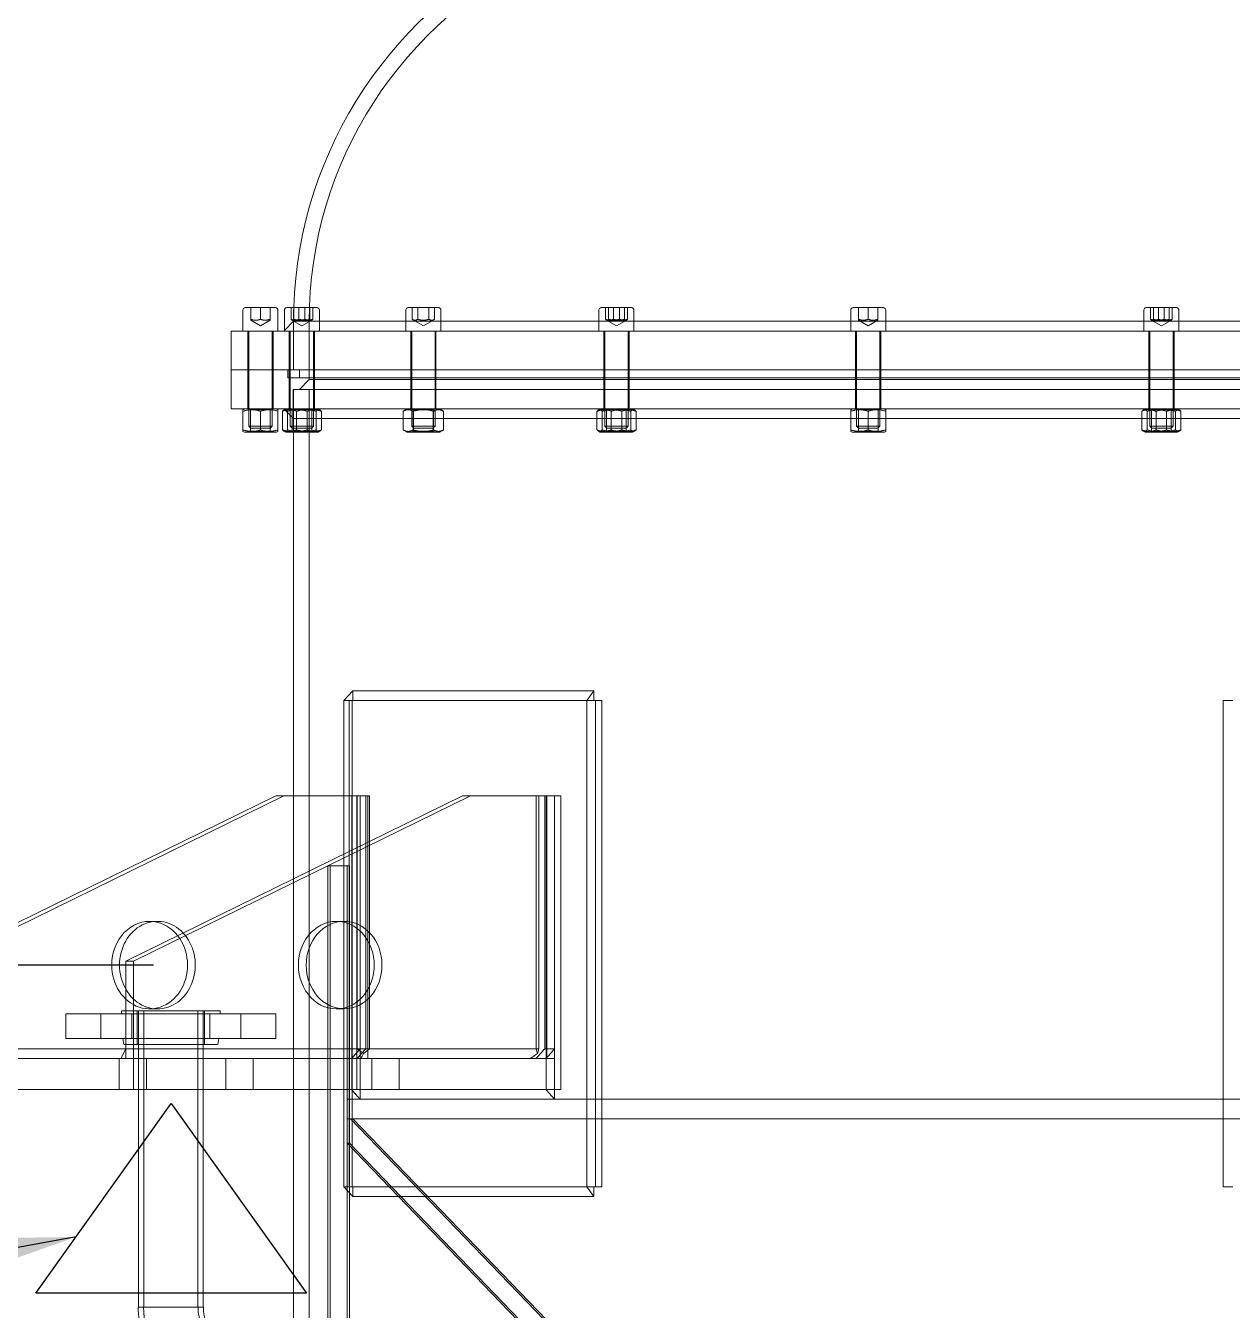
# Model space of a CAD drawing. Header units: millimetres. Extents: x -6314 to 11113, y -129 to 3675.
# Drawn here: x -4234 to -4109.9, y 2018 to 2150.1 of the extents above; entities that cross this region are included whole.
import ezdxf

# ---------------------------------------------------------------- set-up
doc = ezdxf.new("R2010")
doc.units = ezdxf.units.MM
doc.layers.add('Equipment', color=123, linetype='Continuous')
doc.layers.add('HW LINE', color=1, linetype='Continuous')
doc.dimstyles.new('ISO-25', dxfattribs={"dimtxt": 2.5, "dimasz": 2.5, "dimexe": 1.25, "dimexo": 0.625, "dimtad": 1, "dimtxsty": 'Standard', "dimcen": 2.5, "dimadec": 0, "dimazin": 0, "dimtfac": 1, "dimtmove": 0, "dimatfit": 3, "dimfxl": 1, "dimarcsym": 0})

# ---------------------------------------------------------------- blocks, each defined once
blk = doc.blocks.new('A$C161d446f')
at = {"layer": 'Equipment', "linetype": 'Continuous', "lineweight": 0, "extrusion": (0, 1, 0)}
for p, q in [((43.25, 443.38), (43.25, 441.22)), ((46.61, 443.62), (43.49, 443.62)), ((43.94, 442.42), (43.94, 443.62)), ((44.24, 443.62), (44.24, 442.42)), ((44.75, 442.42), (44.75, 443.62)), ((45.35, 442.42), (45.35, 443.62)), ((45.87, 442.42), (45.87, 443.62)), ((46.17, 442.42), (46.17, 443.62)), ((46.85, 443.38), (46.85, 441.22)), ((73.4, 443.38), (73.4, 441.22)), ((76.76, 443.62), (73.64, 443.62)), ((74.2, 442.42), (74.2, 443.62)), ((75.2, 442.42), (75.2, 443.62)), ((76.2, 442.42), (76.2, 443.62)), ((77, 443.38), (77, 441.22)), ((99.29, 443.38), (99.29, 441.22)), ((102.65, 443.62), (99.53, 443.62)), ((99.97, 443.62), (99.97, 442.42)), ((100.27, 442.42), (100.27, 443.62)), ((100.79, 442.42), (100.79, 443.62)), ((101.39, 442.42), (101.39, 443.62)), ((101.9, 442.42), (101.9, 443.62)), ((102.2, 442.42), (102.2, 443.62)), ((102.89, 443.38), (102.89, 441.22)), ((119.15, 443.38), (119.15, 441.22)), ((122.51, 443.62), (119.39, 443.62)), ((119.8, 443.62), (119.8, 442.42)), ((120.38, 442.42), (120.38, 443.62)), ((121.53, 442.42), (121.53, 443.62)), ((122.11, 442.42), (122.11, 443.62)), ((122.75, 443.38), (122.75, 441.22)), ((131.64, 443.38), (131.64, 441.22)), ((131.93, 443.62), (131.88, 443.62)), ((135, 443.62), (131.93, 443.62)), ((132.33, 443.62), (132.33, 442.42)), ((132.62, 442.42), (132.62, 443.62)), ((133.14, 442.42), (133.14, 443.62)), ((133.74, 442.42), (133.74, 443.62)), ((134.26, 442.42), (134.26, 443.62)), ((134.56, 442.42), (134.56, 443.62)), ((135.24, 443.38), (135.24, 441.22)), ((135.9, 443.38), (135.9, 441.22)), ((136.35, 443.62), (136.14, 443.62)), ((139.26, 443.62), (136.35, 443.62)), ((136.7, 443.62), (136.7, 442.42)), ((137.7, 442.42), (137.7, 443.62)), ((138.7, 442.42), (138.7, 443.62)), ((139.5, 443.38), (139.5, 441.22)), ((-115.3, 441.22), (140.7, 441.22)), ((43.25, 442.22), (14.5, 442.22)), ((46.85, 442.22), (43.25, 442.22)), ((43.75, 437.22), (43.75, 441.22)), ((43.85, 441.2), (43.85, 431.43)), ((45.05, 441.75), (44.02, 442.35)), ((45.05, 441.75), (46.09, 442.35)), ((46.25, 441.2), (46.25, 431.43)), ((46.35, 437.22), (46.35, 441.22)), ((73.4, 442.22), (46.85, 442.22)), ((77, 442.22), (73.4, 442.22)), ((73.9, 437.22), (73.9, 441.22)), ((74, 441.2), (74, 431.43)), ((75.2, 441.75), (74.2, 442.33)), ((75.2, 441.75), (76.2, 442.33)), ((76.4, 441.2), (76.4, 431.43)), ((76.5, 437.22), (76.5, 441.22)), ((99.29, 442.22), (77, 442.22)), ((102.89, 442.22), (99.29, 442.22)), ((99.79, 437.22), (99.79, 441.22)), ((99.89, 441.2), (99.89, 431.43)), ((101.09, 441.75), (100.05, 442.35)), ((101.09, 441.75), (102.12, 442.35)), ((102.29, 441.2), (102.29, 431.43)), ((102.39, 437.22), (102.39, 441.22)), ((119.15, 442.22), (102.89, 442.22)), ((122.75, 442.22), (119.15, 442.22)), ((119.65, 437.22), (119.65, 441.22)), ((119.75, 441.2), (119.75, 431.43)), ((120.95, 441.75), (119.8, 442.42)), ((120.95, 441.75), (122.11, 442.42)), ((122.15, 441.2), (122.15, 431.43)), ((122.25, 437.22), (122.25, 441.22)), ((131.64, 442.22), (122.75, 442.22)), ((134.3, 442.22), (131.64, 442.22)), ((132.14, 437.22), (132.14, 441.22)), ((132.24, 441.2), (132.24, 431.43)), ((133.44, 441.75), (132.41, 442.35)), ((132.7, 437.22), (132.7, 442.22)), ((133.44, 441.75), (134.48, 442.35)), ((134.3, 441.22), (134.3, 442.22)), ((134.3, 442.22), (135.24, 441.27)), ((134.3, 437.22), (134.3, 442.22)), ((134.3, 437.22), (134.3, 441.22)), ((134.64, 441.2), (134.64, 431.43)), ((134.74, 437.22), (134.74, 441.22)), ((135.24, 441.27), (135.3, 441.22)), ((136.4, 437.22), (136.4, 441.22)), ((136.5, 441.2), (136.5, 431.43)), ((137.7, 441.75), (136.7, 442.33)), ((137.7, 441.75), (138.7, 442.33)), ((138.9, 441.2), (138.9, 431.43)), ((139, 437.22), (139, 441.22)), ((140.7, 437.22), (140.7, 441.22)), ((-115.3, 437.22), (140.7, 437.22)), ((-115.3, 437.22), (140.7, 437.22)), ((43.75, 433.22), (43.75, 437.22)), ((46.35, 433.22), (46.35, 437.22)), ((73.9, 433.22), (73.9, 437.22)), ((76.5, 433.22), (76.5, 437.22)), ((99.79, 433.22), (99.79, 437.22)), ((102.39, 433.22), (102.39, 437.22)), ((119.65, 433.22), (119.65, 437.22)), ((122.25, 433.22), (122.25, 437.22)), ((132.14, 433.22), (132.14, 437.22)), ((132.7, 436.22), (132.7, 437.22)), ((133.7, 437.22), (133.7, 436.42)), ((134.74, 433.22), (134.74, 437.22)), ((134.9, 437.22), (134.9, 436.42)), ((136.4, 433.22), (136.4, 437.22)), ((139, 433.22), (139, 437.22)), ((140.7, 433.22), (140.7, 437.22)), ((134.9, 436.42), (-109.5, 436.42)), ((-107.3, 436.22), (132.7, 436.22)), ((132.7, 436.22), (133.7, 435.22)), ((-108.94, 435.22), (134.34, 435.22)), ((132.7, 135.22), (132.7, 435.22)), ((134.3, 430.82), (134.3, 435.22)), ((134.34, 433.22), (134.34, 435.22)), ((-115.3, 433.22), (140.7, 433.22)), ((14.78, 432.22), (43.04, 432.22)), ((43.04, 431.06), (43.04, 432.97)), ((43.04, 432.22), (47.06, 432.22)), ((43.39, 433.22), (43.19, 433.1)), ((43.58, 431.06), (43.58, 432.97)), ((44.04, 433.11), (43.85, 433.22)), ((45.31, 433.11), (44.04, 433.11)), ((44.04, 430.92), (44.04, 433.11)), ((44.51, 431.06), (44.51, 432.97)), ((46.06, 433.11), (45.31, 433.11)), ((45.59, 431.06), (45.59, 432.97)), ((46.06, 433.11), (46.25, 433.22)), ((46.06, 430.92), (46.06, 433.11)), ((46.52, 431.06), (46.52, 432.97)), ((46.71, 433.22), (46.92, 433.1)), ((47.06, 431.06), (47.06, 432.97)), ((47.06, 432.22), (73.4, 432.22)), ((73.54, 433.22), (73.4, 433.13)), ((73.4, 431.06), (73.4, 432.97)), ((73.4, 432.22), (77, 432.22)), ((74.19, 433.11), (74, 433.22)), ((75.71, 433.11), (74.19, 433.11)), ((74.19, 430.92), (74.19, 433.11)), ((75.2, 431.06), (75.2, 432.97)), ((76.21, 433.11), (75.71, 433.11)), ((76.21, 433.11), (76.4, 433.22)), ((76.21, 430.92), (76.21, 433.11)), ((76.86, 433.22), (77, 433.13)), ((77, 431.06), (77, 432.97)), ((77, 432.22), (99.08, 432.22)), ((99.08, 431.06), (99.08, 432.97)), ((99.08, 432.22), (103.1, 432.22)), ((99.43, 433.22), (99.22, 433.1)), ((99.62, 431.06), (99.62, 432.97)), ((100.08, 433.11), (99.89, 433.22)), ((101.8, 433.11), (100.08, 433.11)), ((100.08, 430.92), (100.08, 433.11)), ((100.55, 431.06), (100.55, 432.97)), ((101.63, 431.06), (101.63, 432.97)), ((102.1, 433.11), (101.8, 433.11)), ((102.1, 433.11), (102.29, 433.22)), ((102.1, 430.92), (102.1, 433.11)), ((102.56, 431.06), (102.56, 432.97)), ((102.75, 433.22), (102.95, 433.1)), ((103.1, 431.06), (103.1, 432.97)), ((103.1, 432.22), (118.87, 432.22)), ((119.29, 433.22), (118.87, 432.97)), ((118.87, 431.06), (118.87, 432.97)), ((118.87, 432.22), (123.03, 432.22)), ((119.94, 433.11), (119.75, 433.22)), ((119.91, 431.06), (119.91, 432.97)), ((121.83, 433.11), (119.94, 433.11)), ((119.94, 430.92), (119.94, 433.11)), ((121.96, 433.11), (121.83, 433.11)), ((121.96, 433.11), (122.15, 433.22)), ((121.96, 430.92), (121.96, 433.11)), ((121.99, 431.06), (121.99, 432.97)), ((122.61, 433.22), (123.03, 432.97)), ((123.03, 431.06), (123.03, 432.97)), ((123.03, 432.22), (131.43, 432.22)), ((131.43, 431.06), (131.43, 432.97)), ((131.43, 432.22), (134.3, 432.22)), ((131.78, 433.22), (131.58, 433.1)), ((131.97, 431.06), (131.97, 432.97)), ((132.43, 433.11), (132.24, 433.22)), ((134.42, 433.11), (132.43, 433.11)), ((132.43, 430.92), (132.43, 433.11)), ((132.9, 431.06), (132.9, 432.97)), ((133.98, 431.06), (133.98, 432.97)), ((134.3, 432.22), (134.3, 433.22)), ((134.3, 432.22), (135.23, 433.14)), ((134.45, 433.11), (134.42, 433.11)), ((134.45, 433.11), (134.64, 433.22)), ((134.45, 430.92), (134.45, 433.11)), ((134.91, 431.06), (134.91, 432.97)), ((135.1, 433.22), (135.3, 433.1)), ((135.23, 433.14), (135.3, 433.22)), ((135.45, 431.06), (135.45, 432.97)), ((136.04, 433.22), (135.9, 433.13)), ((135.9, 431.06), (135.9, 432.97)), ((136.69, 433.11), (136.5, 433.22)), ((138.71, 433.11), (136.69, 433.11)), ((136.69, 430.92), (136.69, 433.11)), ((137.7, 431.06), (137.7, 432.97)), ((138.71, 433.11), (138.9, 433.22)), ((138.71, 430.92), (138.71, 433.11)), ((139.36, 433.22), (139.5, 433.13)), ((139.5, 431.06), (139.5, 432.97)), ((43.39, 430.82), (43.19, 430.93)), ((46.71, 430.82), (43.39, 430.82)), ((46.25, 431.43), (43.85, 431.43)), ((44.07, 431.22), (43.85, 431.43)), ((44.04, 430.92), (43.85, 430.82)), ((44.04, 430.92), (46.06, 430.92)), ((44.07, 431.22), (46.04, 431.22)), ((46.04, 431.22), (46.25, 431.43)), ((46.06, 430.92), (46.25, 430.82)), ((46.71, 430.82), (46.92, 430.93)), ((73.54, 430.82), (73.4, 430.9)), ((76.86, 430.82), (73.54, 430.82)), ((76.4, 431.43), (74, 431.43)), ((74.21, 431.22), (74, 431.43)), ((74.19, 430.92), (74, 430.82)), ((74.19, 430.92), (76.21, 430.92)), ((74.21, 431.22), (76.19, 431.22)), ((76.19, 431.22), (76.4, 431.43)), ((76.21, 430.92), (76.4, 430.82)), ((76.86, 430.82), (77, 430.9)), ((99.43, 430.82), (99.22, 430.93)), ((102.75, 430.82), (99.43, 430.82)), ((102.29, 431.43), (99.89, 431.43)), ((100.1, 431.22), (99.89, 431.43)), ((100.08, 430.92), (99.89, 430.82)), ((100.08, 430.92), (102.1, 430.92)), ((100.1, 431.22), (102.07, 431.22)), ((102.07, 431.22), (102.29, 431.43)), ((102.1, 430.92), (102.29, 430.82)), ((102.75, 430.82), (102.95, 430.93)), ((119.29, 430.82), (118.87, 431.06)), ((122.61, 430.82), (119.29, 430.82)), ((122.15, 431.43), (119.75, 431.43)), ((119.97, 431.22), (119.75, 431.43)), ((119.94, 430.92), (119.75, 430.82)), ((119.94, 430.92), (121.96, 430.92)), ((119.97, 431.22), (121.94, 431.22)), ((121.94, 431.22), (122.15, 431.43)), ((121.96, 430.92), (122.15, 430.82)), ((122.61, 430.82), (123.03, 431.06)), ((131.78, 430.82), (131.58, 430.93)), ((135.1, 430.82), (131.78, 430.82)), ((134.64, 431.43), (132.24, 431.43)), ((132.46, 431.22), (132.24, 431.43)), ((132.43, 430.92), (132.24, 430.82)), ((132.43, 430.92), (134.45, 430.92)), ((132.46, 431.22), (134.43, 431.22)), ((134.3, 393.42), (134.3, 430.82)), ((134.43, 431.22), (134.64, 431.43)), ((134.45, 430.92), (134.64, 430.82)), ((135.1, 430.82), (135.3, 430.93)), ((136.04, 430.82), (135.9, 430.9)), ((139.36, 430.82), (136.04, 430.82)), ((138.9, 431.43), (136.5, 431.43)), ((136.71, 431.22), (136.5, 431.43)), ((136.69, 430.92), (136.5, 430.82)), ((136.69, 430.92), (138.71, 430.92)), ((136.71, 431.22), (138.69, 431.22)), ((138.69, 431.22), (138.9, 431.43)), ((138.71, 430.92), (138.9, 430.82)), ((139.36, 430.82), (139.5, 430.9)), ((103.4, 404.22), (104.14, 403.22)), ((103.4, 403.22), (103.4, 404.22)), ((103.4, 404.22), (128.19, 404.22)), ((129.14, 403.22), (128.19, 404.22)), ((128.19, 404.22), (128.19, 403.22)), ((38.68, 403.22), (37.7, 403.22)), ((38.68, 403.22), (38.68, 353.22)), ((102.59, 403.22), (104.13, 403.22)), ((102.59, 403.22), (102.59, 353.22)), ((103.26, 403.22), (103.26, 353.22)), ((103.26, 353.22), (103.26, 403.22)), ((104.13, 403.22), (104.13, 353.22)), ((104.13, 403.22), (104.14, 403.22)), ((129.14, 403.22), (104.14, 403.22)), ((129.14, 403.22), (104.14, 403.22)), ((104.14, 353.22), (104.14, 403.22)), ((128.26, 353.22), (128.26, 403.22)), ((128.26, 353.22), (128.26, 403.22)), ((128.57, 353.22), (128.57, 403.22)), ((129.13, 353.22), (129.13, 403.22)), ((129.14, 393.42), (129.14, 403.22)), ((106.81, 393.42), (108.32, 393.42)), ((106.81, 393.42), (106.81, 363.22)), ((107.45, 393.42), (107.45, 367.42)), ((107.45, 393.42), (107.45, 366.42)), ((108.25, 393.42), (108.25, 366.42)), ((108.32, 393.42), (108.32, 366.43)), ((116.11, 393.42), (108.32, 393.42)), ((108.47, 367.42), (108.47, 393.42)), ((109.09, 367.42), (109.09, 393.42)), ((109.34, 367.42), (109.34, 393.42)), ((116.91, 393.42), (116.11, 393.42)), ((150.75, 376.42), (116.11, 393.42)), ((151.55, 376.42), (116.91, 393.42)), ((126.5, 393.42), (127.74, 393.42)), ((126.5, 393.42), (126.5, 388.71)), ((126.65, 393.42), (126.65, 366.42)), ((126.87, 393.42), (126.87, 367.42)), ((127.45, 367.42), (127.45, 393.42)), ((127.45, 393.42), (127.45, 366.42)), ((127.74, 393.42), (127.74, 388.1)), ((135.31, 393.42), (127.74, 393.42)), ((127.8, 363.22), (127.8, 393.42)), ((128.32, 366.43), (128.32, 393.42)), ((129.14, 363.22), (129.14, 393.42)), ((134.3, 363.22), (134.3, 393.42)), ((136.11, 393.42), (135.31, 393.42)), ((169.95, 376.42), (135.31, 393.42)), ((170.75, 376.42), (136.11, 393.42)), ((126.5, 388.71), (126.5, 378.22)), ((127.74, 388.1), (127.74, 379.76)), ((128.55, 135.04), (128.55, 386.22)), ((128.78, 386.22), (128.55, 386.22)), ((128.78, 135.04), (128.78, 386.22)), ((130.78, 386.22), (128.78, 386.22)), ((130.55, 134.22), (130.55, 386.22)), ((130.78, 134.22), (130.78, 386.22)), ((129.9, 380.52), (129.1, 380.52)), ((149.1, 380.52), (148.3, 380.52)), ((127.74, 379.76), (127.74, 372.27)), ((126.5, 378.22), (126.5, 373.81)), ((151.55, 376.42), (150.75, 376.42)), ((150.75, 366.42), (150.75, 376.42)), ((151.55, 366.42), (151.55, 376.42)), ((126.5, 373.81), (126.5, 367.42)), ((127.74, 372.27), (127.74, 367.42)), ((129.9, 371.52), (129.1, 371.52)), ((141.84, 371.32), (146.92, 371.32)), ((141.84, 371.32), (141.84, 371.01)), ((143.47, 371.32), (143.47, 367.86)), ((143.58, 363.22), (143.58, 371.32)), ((144.13, 340.84), (144.13, 371.32)), ((146.92, 371.32), (152, 371.32)), ((149.1, 371.52), (148.3, 371.52)), ((149.71, 340.84), (149.71, 371.32)), ((150.26, 363.22), (150.26, 371.32)), ((150.37, 371.32), (150.37, 367.86)), ((152, 371.32), (152, 371.01)), ((136.12, 371.01), (146.92, 371.01)), ((136.12, 371.01), (136.12, 368.47)), ((139.73, 371.01), (139.73, 368.47)), ((142.9, 371.01), (142.9, 368.47)), ((146.92, 371.01), (157.72, 371.01)), ((150.94, 371.01), (150.94, 368.47)), ((154.11, 371.01), (154.11, 368.47)), ((157.72, 371.01), (157.72, 368.47)), ((107.45, 367.42), (108.47, 367.42)), ((109.09, 367.42), (109.34, 367.42)), ((109.22, 366.92), (109.34, 367.42)), ((151.55, 367.42), (109.34, 367.42)), ((127.74, 367.42), (127.12, 366.92)), ((136.12, 368.47), (146.92, 368.47)), ((142.07, 367.86), (141.99, 368.47)), ((142.07, 367.86), (146.92, 367.86)), ((146.92, 368.47), (157.72, 368.47)), ((146.92, 367.86), (151.77, 367.86)), ((151.55, 366.42), (151.55, 367.42)), ((152.05, 366.42), (151.55, 367.42)), ((151.55, 367.42), (169.95, 367.42)), ((151.77, 367.86), (151.85, 368.47)), ((108.32, 366.42), (107.45, 366.42)), ((107.45, 366.42), (107.45, 363.22)), ((107.45, 366.42), (108.32, 366.42)), ((107.45, 366.42), (108.32, 366.42)), ((107.45, 363.22), (107.45, 366.42)), ((108.32, 366.43), (108.32, 366.42)), ((108.32, 366.43), (108.33, 366.42)), ((108.32, 366.42), (108.32, 363.22)), ((108.33, 366.42), (108.32, 366.42)), ((108.32, 366.42), (150.75, 366.42)), ((108.32, 366.42), (150.75, 366.42)), ((123.45, 363.22), (123.45, 366.42)), ((126.25, 363.22), (126.25, 366.42)), ((127.45, 363.22), (127.45, 366.42)), ((127.45, 363.22), (127.45, 366.42)), ((128.32, 366.42), (128.32, 366.43)), ((128.33, 366.42), (128.32, 366.43)), ((128.32, 363.22), (128.32, 366.42)), ((138.45, 363.22), (138.45, 366.42)), ((141.25, 363.22), (141.25, 366.42)), ((149.43, 363.22), (149.43, 366.42)), ((151.55, 366.42), (150.75, 366.42)), ((150.75, 366.42), (170.75, 366.42)), ((150.75, 363.22), (150.75, 366.42)), ((152.05, 366.42), (151.55, 366.42)), ((152.23, 363.22), (152.23, 366.42)), ((107.45, 362.22), (20.89, 362.22)), ((106.81, 363.22), (108.32, 363.22)), ((107.45, 362.22), (107.45, 363.22)), ((127.45, 362.22), (107.45, 362.22)), ((108.32, 363.22), (108.33, 363.22)), ((108.32, 363.22), (150.75, 363.22)), ((127.45, 363.22), (127.45, 362.22)), ((128.78, 362.22), (127.45, 362.22)), ((128.55, 360.22), (128.55, 362.22)), ((128.78, 362.22), (128.78, 360.22)), ((129.14, 353.22), (129.14, 363.22)), ((134.3, 339.22), (134.3, 363.22)), ((143.58, 340.84), (143.58, 363.22)), ((150.26, 340.84), (150.26, 363.22)), ((150.75, 363.22), (170.75, 363.22)), ((128.78, 360.22), (20.89, 360.22)), ((128.2, 360.22), (21.66, 249.72)), ((128.43, 360.22), (21.89, 249.72)), ((128.78, 360.22), (128.43, 360.22)), ((128.55, 360.22), (128.55, 357.7)), ((128.78, 357.7), (128.78, 360.22)), ((128.55, 357.7), (24.43, 249.72)), ((128.78, 357.7), (24.67, 249.72)), ((128.55, 357.7), (128.78, 357.7)), ((37.7, 353.22), (38.68, 353.22)), ((102.59, 353.22), (104.13, 353.22)), ((104.14, 353.22), (103.4, 352.22)), ((103.4, 352.22), (103.4, 353.22)), ((104.13, 353.22), (104.14, 353.22)), ((104.14, 353.22), (129.14, 353.22)), ((129.14, 353.22), (104.14, 353.22)), ((128.19, 352.22), (129.14, 353.22)), ((128.19, 353.22), (128.19, 352.22)), ((128.19, 352.22), (103.4, 352.22)), ((143.57, 340.84), (150.27, 340.84))]:
    blk.add_line(p, q, dxfattribs=at)
at = {"layer": 'Equipment', "linetype": 'Continuous', "lineweight": 0, "extrusion": (0, 0, -1)}
for centre, radius, start, end in [((-91.2, 442.22), 43.1, 114.4692, 178.1386), ((-91.2, 442.22), 41.5, 114.4372, 180), ((-43.49, 443.38), 0.24, 0, 90), ((-46.61, 443.38), 0.24, 90, 180), ((-73.64, 443.38), 0.24, 0, 90), ((-76.76, 443.38), 0.24, 90, 180), ((-99.53, 443.38), 0.24, 0, 90), ((-102.65, 443.38), 0.24, 90, 180), ((-119.39, 443.38), 0.24, 0, 90), ((-122.51, 443.38), 0.24, 90, 180), ((-131.88, 443.38), 0.24, 0, 90), ((-91.2, 442.22), 43.1, 178.1386, 180), ((-135, 443.38), 0.24, 90, 180), ((-136.14, 443.38), 0.24, 0, 90), ((-139.26, 443.38), 0.24, 90, 180), ((-43.83, 441.2), 0.02, 90, 180), ((-46.27, 441.2), 0.02, 0, 90), ((-73.98, 441.2), 0.02, 90, 180), ((-76.42, 441.2), 0.02, 0, 90), ((-99.87, 441.2), 0.02, 90, 180), ((-102.31, 441.2), 0.02, 0, 90), ((-119.73, 441.2), 0.02, 90, 180), ((-122.17, 441.2), 0.02, 0, 90), ((-132.22, 441.2), 0.02, 90, 180), ((-134.66, 441.2), 0.02, 0, 90), ((-136.48, 441.2), 0.02, 90, 180), ((-138.92, 441.2), 0.02, 0, 90), ((-139.3, 340.84), 10.42, 180, 270), ((-139.3, 340.84), 10.97, 180, 208.4064)]:
    blk.add_arc(centre, radius, start, end, dxfattribs=at)
at = {"layer": 'Equipment', "linetype": 'Continuous', "lineweight": 0}
for radius in [4.27, 4.82]:
    blk.add_arc((139.3, 340.84), radius, 270, 0, dxfattribs=at)
at = {"layer": 'Equipment', "linetype": 'Continuous', "lineweight": 0, "extrusion": (0, 0, -1)}
for centre, major_axis, ratio, start_param, end_param in [((129.1, 376.02), (0, 4.5), 0.866025, -4.712389, 1.570796), ((129.9, 376.02), (0, -4.5), 0.866025, 0.102821, 3.038772), ((129.9, 376.02), (0, 4.5), 0.866025, -0.102821, 1.570796), ((148.3, 376.02), (0, 4.5), 0.866025, -0.748595, 1.570796), ((149.1, 376.02), (0, 4.5), 0.866025, -0.834984, -0.102821), ((149.1, 376.02), (0, 4.5), 0.866025, -0.102821, 1.570796), ((148.3, 376.02), (0, -4.5), 0.866025, -0.986523, 2.392998), ((149.1, 376.02), (0, -4.5), 0.866025, -1.570796, 2.306609), ((129.9, 376.02), (0, -4.5), 0.866025, -1.570796, 0.102821), ((148.3, 376.02), (0, -4.5), 0.866025, -1.570796, -0.986523), ((-193.87, -82.32), (0, -563.33), 0.944382, -2.495335, -2.49388), ((-225.07, 190.47), (352.33, 176.17), 0.612372, -0.001303, 0.001042)]:
    blk.add_ellipse(centre, major_axis=major_axis, ratio=ratio, start_param=start_param, end_param=end_param, dxfattribs=at)
at = {"layer": 'Equipment', "linetype": 'Continuous', "lineweight": 0}
for centre, major_axis, ratio, start_param, end_param in [((45.52, -82.32), (0, 563.33), 0.187399, -0.647712, -0.646257), ((-66.53, 190.47), (-352.33, 176.17), 0.612372, -1.773196, -1.770851)]:
    blk.add_ellipse(centre, major_axis=major_axis, ratio=ratio, start_param=start_param, end_param=end_param, dxfattribs=at)
for points, weights in [([(44.75, 442.42), (44.35, 442.25), (43.94, 442.42)], [2.12538660821, 2.45418506076, 2.12538660822]), ([(43.94, 442.42), (44.09, 442.25), (44.24, 442.42)], [1, 1.15470053838, 1]), ([(44.24, 442.42), (44.79, 442.25), (45.35, 442.42)], [1, 1.15470053838, 1]), ([(45.87, 442.42), (45.31, 442.25), (44.75, 442.42)], [1, 1.15470053838, 1]), ([(45.35, 442.42), (45.76, 442.25), (46.17, 442.42)], [1, 1.15470053838, 1]), ([(46.17, 442.42), (46.02, 442.25), (45.87, 442.42)], [1, 1.15470053838, 1]), ([(75.2, 442.42), (74.7, 442.25), (74.2, 442.42)], [2.12538660821, 2.45418506076, 2.12538660822]), ([(74.2, 442.42), (74.2, 442.33), (74.2, 442.33)], [1, 1.07735026919, 1.07735026919]), ([(76.2, 442.42), (75.7, 442.25), (75.2, 442.42)], [1, 1.15470053838, 1]), ([(76.2, 442.33), (76.2, 442.33), (76.2, 442.42)], [1.07735026919, 1.07735026919, 1]), ([(99.97, 442.42), (100.38, 442.25), (100.79, 442.42)], [1, 1.15470053838, 1]), ([(100.27, 442.42), (100.12, 442.25), (99.97, 442.42)], [1, 1.15470053838, 1]), ([(101.39, 442.42), (100.83, 442.25), (100.27, 442.42)], [2.12538660821, 2.45418506076, 2.12538660822]), ([(100.79, 442.42), (101.35, 442.25), (101.9, 442.42)], [1, 1.15470053838, 1]), ([(102.2, 442.42), (101.8, 442.25), (101.39, 442.42)], [1, 1.15470053838, 1]), ([(101.9, 442.42), (102.05, 442.25), (102.2, 442.42)], [1, 1.15470053838, 1]), ([(120.38, 442.42), (120.09, 442.25), (119.8, 442.42)], [1, 1.15470053838, 1]), ([(121.53, 442.42), (120.95, 442.25), (120.38, 442.42)], [2.12538660821, 2.45418506076, 2.12538660822]), ([(122.11, 442.42), (121.82, 442.25), (121.53, 442.42)], [1, 1.15470053838, 1]), ([(132.33, 442.42), (132.47, 442.25), (132.62, 442.42)], [1, 1.15470053838, 1]), ([(133.14, 442.42), (132.73, 442.25), (132.33, 442.42)], [1, 1.15470053838, 1]), ([(132.62, 442.42), (133.18, 442.25), (133.74, 442.42)], [1, 1.15470053838, 1]), ([(134.26, 442.42), (133.7, 442.25), (133.14, 442.42)], [2.12538660821, 2.45418506076, 2.12538660822]), ([(133.74, 442.42), (134.15, 442.25), (134.56, 442.42)], [1, 1.15470053838, 1]), ([(134.56, 442.42), (134.41, 442.25), (134.26, 442.42)], [1, 1.15470053838, 1]), ([(136.7, 442.42), (136.7, 442.33), (136.7, 442.33)], [1, 1.07735026919, 1.07735026919]), ([(137.7, 442.42), (137.2, 442.25), (136.7, 442.42)], [1, 1.15470053838, 1]), ([(138.7, 442.42), (138.2, 442.25), (137.7, 442.42)], [2.12538660821, 2.45418506076, 2.12538660822]), ([(138.7, 442.33), (138.7, 442.33), (138.7, 442.42)], [1.07735026919, 1.07735026919, 1]), ([(43.04, 432.97), (43.78, 433.27), (44.51, 432.97)], [1, 1.15470053838, 1]), ([(43.19, 433.1), (43.12, 433.06), (43.04, 432.97)], [1.0586772248, 1.03934546673, 1]), ([(43.58, 432.97), (43.38, 433.21), (43.19, 433.1)], [1, 1.11535507165, 1.0586772248]), ([(45.59, 432.97), (44.59, 433.27), (43.58, 432.97)], [1, 1.15470053838, 1]), ([(44.51, 432.97), (45.52, 433.27), (46.52, 432.97)], [1, 1.15470053838, 1]), ([(47.06, 432.97), (46.33, 433.27), (45.59, 432.97)], [1, 1.15470053838, 1]), ([(46.52, 432.97), (46.79, 433.27), (47.06, 432.97)], [1, 1.15470053838, 1]), ([(73.4, 432.97), (74.3, 433.27), (75.2, 432.97)], [1, 1.15470053838, 1]), ([(73.4, 433.13), (73.4, 433.13), (73.4, 432.97)], [1.07735026919, 1.07735026919, 1]), ([(75.2, 432.97), (76.1, 433.27), (77, 432.97)], [1, 1.15470053838, 1]), ([(77, 432.97), (77, 433.13), (77, 433.13)], [1, 1.07735026919, 1.07735026919]), ([(99.08, 432.97), (99.35, 433.27), (99.62, 432.97)], [1, 1.15470053838, 1]), ([(100.55, 432.97), (99.82, 433.27), (99.08, 432.97)], [1, 1.15470053838, 1]), ([(99.62, 432.97), (100.62, 433.27), (101.63, 432.97)], [1, 1.15470053838, 1]), ([(102.56, 432.97), (101.55, 433.27), (100.55, 432.97)], [1, 1.15470053838, 1]), ([(101.63, 432.97), (102.36, 433.27), (103.1, 432.97)], [1, 1.15470053838, 1]), ([(102.95, 433.1), (102.77, 433.21), (102.56, 432.97)], [1.0586772248, 1.11535507165, 1]), ([(103.1, 432.97), (103.02, 433.06), (102.95, 433.1)], [1, 1.03934546673, 1.0586772248]), ([(118.87, 432.97), (119.39, 433.27), (119.91, 432.97)], [1, 1.15470053838, 1]), ([(119.91, 432.97), (120.95, 433.27), (121.99, 432.97)], [1, 1.15470053838, 1]), ([(121.99, 432.97), (122.51, 433.27), (123.03, 432.97)], [1, 1.15470053838, 1]), ([(131.43, 432.97), (132.17, 433.27), (132.9, 432.97)], [1, 1.15470053838, 1]), ([(131.58, 433.1), (131.51, 433.06), (131.43, 432.97)], [1.0586772248, 1.03934546673, 1]), ([(131.97, 432.97), (131.76, 433.21), (131.58, 433.1)], [1, 1.11535507165, 1.0586772248]), ([(133.98, 432.97), (132.97, 433.27), (131.97, 432.97)], [1, 1.15470053838, 1]), ([(132.9, 432.97), (133.91, 433.27), (134.91, 432.97)], [1, 1.15470053838, 1]), ([(135.45, 432.97), (134.71, 433.27), (133.98, 432.97)], [1, 1.15470053838, 1]), ([(134.91, 432.97), (135.18, 433.27), (135.45, 432.97)], [1, 1.15470053838, 1]), ([(135.9, 432.97), (136.8, 433.27), (137.7, 432.97)], [1, 1.15470053838, 1]), ([(135.9, 433.13), (135.9, 433.13), (135.9, 432.97)], [1.07735026919, 1.07735026919, 1]), ([(137.7, 432.97), (138.6, 433.27), (139.5, 432.97)], [1, 1.15470053838, 1]), ([(139.5, 432.97), (139.5, 433.13), (139.5, 433.13)], [1, 1.07735026919, 1.07735026919]), ([(43.04, 431.06), (43.12, 430.97), (43.19, 430.93)], [1, 1.03934546673, 1.0586772248]), ([(44.51, 431.06), (43.78, 430.76), (43.04, 431.06)], [1, 1.15470053838, 1]), ([(43.19, 430.93), (43.38, 430.83), (43.58, 431.06)], [1.0586772248, 1.11535507165, 1]), ([(43.58, 431.06), (44.59, 430.76), (45.59, 431.06)], [1, 1.15470053838, 1]), ([(46.52, 431.06), (45.52, 430.76), (44.51, 431.06)], [1, 1.15470053838, 1]), ([(45.59, 431.06), (46.33, 430.76), (47.06, 431.06)], [1, 1.15470053838, 1]), ([(47.06, 431.06), (46.79, 430.76), (46.52, 431.06)], [1, 1.15470053838, 1]), ([(73.4, 431.06), (73.4, 430.9), (73.4, 430.9)], [1, 1.07735026919, 1.07735026919]), ([(75.2, 431.06), (74.3, 430.76), (73.4, 431.06)], [1, 1.15470053838, 1]), ([(77, 431.06), (76.1, 430.76), (75.2, 431.06)], [1, 1.15470053838, 1]), ([(77, 430.9), (77, 430.9), (77, 431.06)], [1.07735026919, 1.07735026919, 1]), ([(99.62, 431.06), (99.35, 430.76), (99.08, 431.06)], [1, 1.15470053838, 1]), ([(99.08, 431.06), (99.82, 430.76), (100.55, 431.06)], [1, 1.15470053838, 1]), ([(101.63, 431.06), (100.62, 430.76), (99.62, 431.06)], [1, 1.15470053838, 1]), ([(100.55, 431.06), (101.55, 430.76), (102.56, 431.06)], [1, 1.15470053838, 1]), ([(103.1, 431.06), (102.36, 430.76), (101.63, 431.06)], [1, 1.15470053838, 1]), ([(102.56, 431.06), (102.77, 430.83), (102.95, 430.93)], [1, 1.11535507165, 1.0586772248]), ([(102.95, 430.93), (103.02, 430.97), (103.1, 431.06)], [1.0586772248, 1.03934546673, 1]), ([(119.91, 431.06), (119.39, 430.76), (118.87, 431.06)], [1, 1.15470053838, 1]), ([(121.99, 431.06), (120.95, 430.76), (119.91, 431.06)], [1, 1.15470053838, 1]), ([(123.03, 431.06), (122.51, 430.76), (121.99, 431.06)], [1, 1.15470053838, 1]), ([(131.43, 431.06), (131.51, 430.97), (131.58, 430.93)], [1, 1.03934546673, 1.0586772248]), ([(132.9, 431.06), (132.17, 430.76), (131.43, 431.06)], [1, 1.15470053838, 1]), ([(131.58, 430.93), (131.76, 430.83), (131.97, 431.06)], [1.0586772248, 1.11535507165, 1]), ([(131.97, 431.06), (132.97, 430.76), (133.98, 431.06)], [1, 1.15470053838, 1]), ([(134.91, 431.06), (133.91, 430.76), (132.9, 431.06)], [1, 1.15470053838, 1]), ([(133.98, 431.06), (134.71, 430.76), (135.45, 431.06)], [1, 1.15470053838, 1]), ([(135.45, 431.06), (135.18, 430.76), (134.91, 431.06)], [1, 1.15470053838, 1]), ([(135.9, 431.06), (135.9, 430.9), (135.9, 430.9)], [1, 1.07735026919, 1.07735026919]), ([(137.7, 431.06), (136.8, 430.76), (135.9, 431.06)], [1, 1.15470053838, 1]), ([(139.5, 431.06), (138.6, 430.76), (137.7, 431.06)], [1, 1.15470053838, 1]), ([(139.5, 430.9), (139.5, 430.9), (139.5, 431.06)], [1.07735026919, 1.07735026919, 1]), ([(107.45, 367.42), (107.88, 366.92), (108.32, 366.43)], [3.82593985233, 3.81280292891, 3.79964841969]), ([(108.47, 367.42), (108.91, 366.92), (109.35, 366.42)], [1, 1.00000843764, 1]), ([(127.75, 366.42), (127.31, 366.92), (126.87, 367.42)], [1, 1.00000843772, 1]), ([(128.32, 366.43), (127.88, 366.92), (127.45, 367.42)], [3.7997700789, 3.8129250093, 3.82606235334]), ([(108.33, 363.22), (107.89, 362.71), (107.45, 362.22)], [3.79929681715, 3.81262736422, 3.82593985233]), ([(127.45, 362.22), (127.89, 362.71), (128.33, 363.22)], [3.82606235334, 3.81274943899, 3.79941846509])]:
    blk.add_rational_spline(points, weights, degree=2, dxfattribs=at)

msp = doc.modelspace()

# ---------------------------------------------------------------- linework, layer by layer
msp.add_lwpolyline([(-4219, 2039.27), (-4219, 2039.27), (-4205.08, 2019.77), (-4232.92, 2019.77)], close=True)
at = {"layer": 'HW LINE'}
msp.add_line((-4220.82, 2053.51), (-4456.34, 2053.6), dxfattribs=at)

# ---------------------------------------------------------------- block references
at = {"xscale": -1}
msp.add_blockref('A$C161d446f', (-4072.12, 1677.49), dxfattribs=at)

# ---------------------------------------------------------------- leaders
at = {"linetype": 'Continuous', "lineweight": -3}
msp.add_leader([(-4228.79, 2025.56), (-4287.97, 2014.96), (-4366.08, 2014.96)], dimstyle='ISO-25', override={"dimscale": 10, "dimtad": 0}, dxfattribs=at)

doc.saveas('drawing.dxf')
